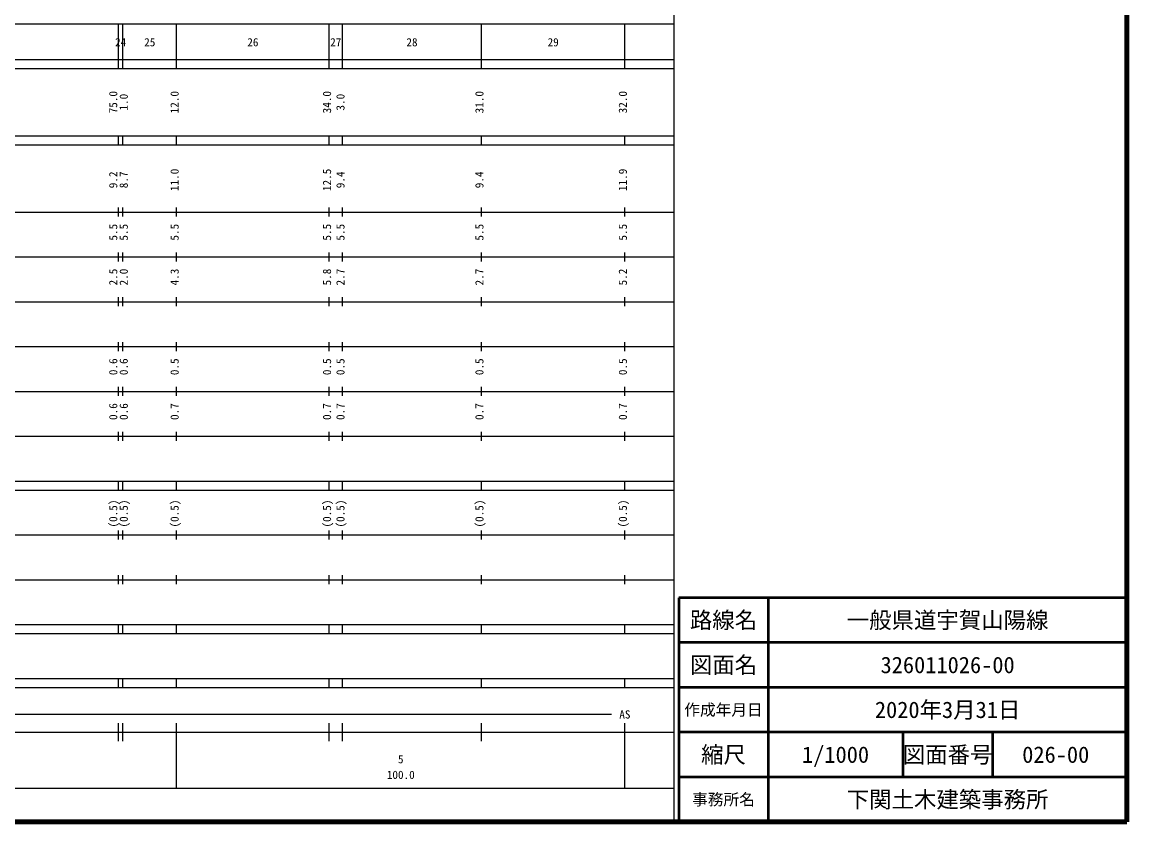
# Model space of a CAD drawing. Units: millimetres on the paper, enlarged 1000 times. Extents: x 40000 to 680000, y 20000 to 380000.
# Drawn here: x 433517 to 680000, y 20000 to 198357 of the extents above; entities that cross this region are included whole.
import ezdxf
from ezdxf.enums import TextEntityAlignment as Align

# ---------------------------------------------------------------- set-up
doc = ezdxf.new("R2010")
doc.units = ezdxf.units.MM
doc.header["$LTSCALE"] = 1000
for name, color, linetype, lineweight in [('M-TTL', 2, 'Continuous', 140), ('M-TTL-BAND', 7, 'Continuous', 25), ('M-TTL-FRAM', 2, 'Continuous', 50), ('M-TTL-LINE', 7, 'Continuous', 50)]:
    doc.layers.add(name, color=color, linetype=linetype, lineweight=lineweight)
doc.layers.add('M-TTL-TXT', color=7, linetype='Continuous')
doc.styles.add('ＭＳ ゴシック', font='')
doc.styles.get('ＭＳ ゴシック').set_extended_font_data('MS Gothic')

msp = doc.modelspace()

# ---------------------------------------------------------------- linework, layer by layer
at = {"layer": 'M-TTL'}
for p, q in [((680000, 20000), (680000, 380000)), ((40000, 20000), (680000, 20000))]:
    msp.add_line(p, q, dxfattribs=at)
at = {"layer": 'M-TTL-BAND'}
for p, q in [((579000, 20000), (579000, 370000)), ((68000, 198000), (579000, 198000)), ((455000, 188000), (455000, 198000)), ((456000, 188000), (456000, 198000)), ((468000, 188000), (468000, 198000)), ((502000, 188000), (502000, 198000)), ((505000, 188000), (505000, 198000)), ((536000, 188000), (536000, 198000)), ((568000, 188000), (568000, 198000)), ((40000, 190000), (579000, 190000)), ((40000, 188000), (579000, 188000)), ((40000, 173000), (579000, 173000)), ((455000, 171000), (455000, 173000)), ((456000, 171000), (456000, 173000)), ((468000, 171000), (468000, 173000)), ((502000, 171000), (502000, 173000)), ((505000, 171000), (505000, 173000)), ((536000, 171000), (536000, 173000)), ((568000, 171000), (568000, 173000)), ((40000, 171000), (579000, 171000)), ((40000, 156000), (579000, 156000)), ((455000, 155000), (455000, 157000)), ((456000, 155000), (456000, 157000)), ((468000, 155000), (468000, 157000)), ((502000, 155000), (502000, 157000)), ((505000, 155000), (505000, 157000)), ((536000, 155000), (536000, 157000)), ((568000, 155000), (568000, 157000)), ((46000, 146000), (579000, 146000)), ((455000, 145000), (455000, 147000)), ((456000, 145000), (456000, 147000)), ((468000, 145000), (468000, 147000)), ((502000, 145000), (502000, 147000)), ((505000, 145000), (505000, 147000)), ((536000, 145000), (536000, 147000)), ((568000, 145000), (568000, 147000)), ((52000, 136000), (579000, 136000)), ((455000, 135000), (455000, 137000)), ((456000, 135000), (456000, 137000)), ((468000, 135000), (468000, 137000)), ((502000, 135000), (502000, 137000)), ((505000, 135000), (505000, 137000)), ((536000, 135000), (536000, 137000)), ((568000, 135000), (568000, 137000)), ((46000, 126000), (579000, 126000)), ((455000, 125000), (455000, 127000)), ((456000, 125000), (456000, 127000)), ((468000, 125000), (468000, 127000)), ((502000, 125000), (502000, 127000)), ((505000, 125000), (505000, 127000)), ((536000, 125000), (536000, 127000)), ((568000, 125000), (568000, 127000)), ((52000, 116000), (579000, 116000)), ((455000, 115000), (455000, 117000)), ((456000, 115000), (456000, 117000)), ((468000, 115000), (468000, 117000)), ((502000, 115000), (502000, 117000)), ((505000, 115000), (505000, 117000)), ((536000, 115000), (536000, 117000)), ((568000, 115000), (568000, 117000)), ((46000, 106000), (579000, 106000)), ((455000, 105000), (455000, 107000)), ((456000, 105000), (456000, 107000)), ((468000, 105000), (468000, 107000)), ((502000, 105000), (502000, 107000)), ((505000, 105000), (505000, 107000)), ((536000, 105000), (536000, 107000)), ((568000, 105000), (568000, 107000)), ((40000, 96000), (579000, 96000)), ((40000, 94000), (579000, 94000)), ((455000, 94000), (455000, 96000)), ((456000, 94000), (456000, 96000)), ((468000, 94000), (468000, 96000)), ((502000, 94000), (502000, 96000)), ((505000, 94000), (505000, 96000)), ((536000, 94000), (536000, 96000)), ((568000, 94000), (568000, 96000)), ((49000, 84000), (579000, 84000)), ((455000, 83000), (455000, 85000)), ((456000, 83000), (456000, 85000)), ((468000, 83000), (468000, 85000)), ((502000, 83000), (502000, 85000)), ((505000, 83000), (505000, 85000)), ((536000, 83000), (536000, 85000)), ((568000, 83000), (568000, 85000)), ((40000, 74000), (579000, 74000)), ((455000, 73000), (455000, 75000)), ((456000, 73000), (456000, 75000)), ((468000, 73000), (468000, 75000)), ((502000, 73000), (502000, 75000)), ((505000, 73000), (505000, 75000)), ((536000, 73000), (536000, 75000)), ((568000, 73000), (568000, 75000)), ((40000, 64000), (579000, 64000)), ((40000, 62000), (579000, 62000)), ((455000, 62000), (455000, 64000)), ((456000, 62000), (456000, 64000)), ((468000, 62000), (468000, 64000)), ((502000, 62000), (502000, 64000)), ((505000, 62000), (505000, 64000)), ((536000, 62000), (536000, 64000)), ((568000, 62000), (568000, 64000)), ((40000, 52000), (579000, 52000)), ((455000, 50000), (455000, 52000)), ((456000, 50000), (456000, 52000)), ((468000, 50000), (468000, 52000)), ((502000, 50000), (502000, 52000)), ((505000, 50000), (505000, 52000)), ((536000, 50000), (536000, 52000)), ((568000, 50000), (568000, 52000)), ((40000, 50000), (579000, 50000)), ((71000, 44000), (565000, 44000)), ((455000, 38000), (455000, 42000)), ((456000, 38000), (456000, 42000)), ((468000, 27500), (468000, 42000)), ((502000, 38000), (502000, 42000)), ((505000, 38000), (505000, 42000)), ((536000, 38000), (536000, 42000)), ((568000, 27500), (568000, 42000)), ((40000, 40000), (579000, 40000)), ((68000, 27500), (579000, 27500))]:
    msp.add_line(p, q, dxfattribs=at)
at = {"layer": 'M-TTL-FRAM'}
for p, q in [((680000, 70000), (580000, 70000)), ((580000, 70000), (580000, 20000))]:
    msp.add_line(p, q, dxfattribs=at)
at = {"layer": 'M-TTL-LINE'}
for p, q in [((600000, 70000), (600000, 20000)), ((680000, 60000), (580000, 60000)), ((680000, 50000), (580000, 50000)), ((680000, 40000), (580000, 40000)), ((630000, 40000), (630000, 30000)), ((650000, 40000), (650000, 30000)), ((680000, 30000), (580000, 30000))]:
    msp.add_line(p, q, dxfattribs=at)

# ---------------------------------------------------------------- texts
at = {"layer": 'M-TTL-BAND', "style": 'ＭＳ ゴシック'}
for s, p in [('24', (455500, 192405)), ('25', (462000, 192405)), ('26', (485000, 192405)), ('27', (503500, 192405)), ('28', (520500, 192405)), ('29', (552000, 192405)), ('AS', (568000, 42500)), ('5', (518000, 32523)), ('100.0', (518000, 29033))]:
    msp.add_text(s, height=1833, dxfattribs=at).set_placement(p, align=Align.BOTTOM_CENTER)
for s, p in [('75.0', (455302, 180500)), ('12.0', (469000, 180500)), ('34.0', (503000, 180500)), ('31.0', (537000, 180500)), ('32.0', (569000, 180500)), ('1.0', (457649, 180500)), ('3.0', (506000, 180500)), ('11.0', (469000, 163174)), ('12.5', (503000, 163174)), ('11.9', (569000, 163174)), ('9.2', (455302, 163174)), ('8.7', (457649, 163174)), ('9.4', (506000, 163174)), ('9.4', (537000, 163174)), ('5.5', (455302, 151500)), ('5.5', (457649, 151500)), ('5.5', (469000, 151500)), ('5.5', (503000, 151500)), ('5.5', (506000, 151500)), ('5.5', (537000, 151500)), ('5.5', (569000, 151500)), ('2.5', (455302, 141500)), ('2.0', (457649, 141500)), ('4.3', (469000, 141500)), ('5.8', (503000, 141500)), ('2.7', (506000, 141500)), ('2.7', (537000, 141500)), ('5.2', (569000, 141500)), ('0.6', (455302, 121500)), ('0.6', (457649, 121500)), ('0.5', (469000, 121500)), ('0.5', (503000, 121500)), ('0.5', (506000, 121500)), ('0.5', (537000, 121500)), ('0.5', (569000, 121500)), ('0.6', (455302, 111500)), ('0.6', (457649, 111500)), ('0.7', (469000, 111500)), ('0.7', (503000, 111500)), ('0.7', (506000, 111500)), ('0.7', (537000, 111500)), ('0.7', (569000, 111500)), ('(0.5)', (455302, 88764)), ('(0.5)', (457649, 88764)), ('(0.5)', (469000, 88764)), ('(0.5)', (503000, 88764)), ('(0.5)', (506000, 88764)), ('(0.5)', (537000, 88764)), ('(0.5)', (569000, 88764))]:
    msp.add_text(s, height=1833, rotation=90, dxfattribs=at).set_placement(p, align=Align.BOTTOM_CENTER)
at = {"layer": 'M-TTL-TXT', "style": 'ＭＳ ゴシック'}
for s, height, p in [('路線名', 3666, (590000, 65000)), ('路線名', 3666, (590000, 65000)), ('一般県道宇賀山陽線', 3666, (640000, 65000)), ('図面名', 3666, (590000, 55000)), ('図面名', 3666, (590000, 55000)), ('326011026-00', 3666, (640000, 55000)), ('2020年3月31日', 3666, (640000, 45000)), ('作成年月日', 2566, (590000, 45000)), ('作成年月日', 2566, (590000, 45000)), ('縮尺', 3666, (590000, 35000)), ('縮尺', 3666, (590000, 35000)), ('1/1000', 3666, (615000, 35000)), ('図面番号', 3666, (640000, 35000)), ('図面番号', 3666, (640000, 35000)), ('026-00', 3666, (664125, 35000)), ('下関土木建築事務所', 3666, (640000, 25000)), ('事務所名', 2566, (590000, 25000)), ('事務所名', 2566, (590000, 25000))]:
    msp.add_text(s, height=height, dxfattribs=at).set_placement(p, align=Align.MIDDLE_CENTER)

doc.saveas('drawing.dxf')
